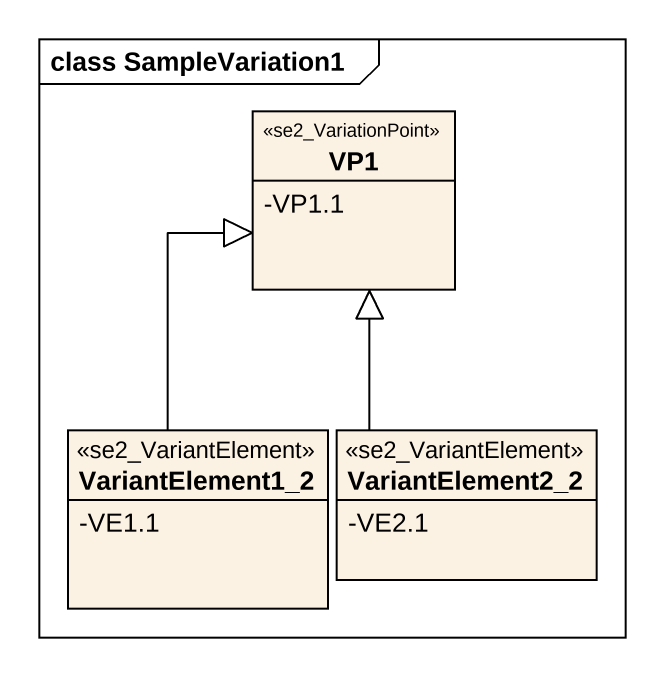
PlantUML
@startuml
mainframe class SampleVariation1
hide circle
hide empty members
skinparam classAttributeIconSize 0
class VP1 <<se2_VariationPoint>> {
  -VP1.1
}
class VariantElement1_2 <<se2_VariantElement>> {
  -VE1.1
}
class VariantElement2_2 <<se2_VariantElement>> {
  -VE2.1
}
VariantElement1_2 -up-|> VP1
VariantElement2_2 -up-|> VP1
@enduml
